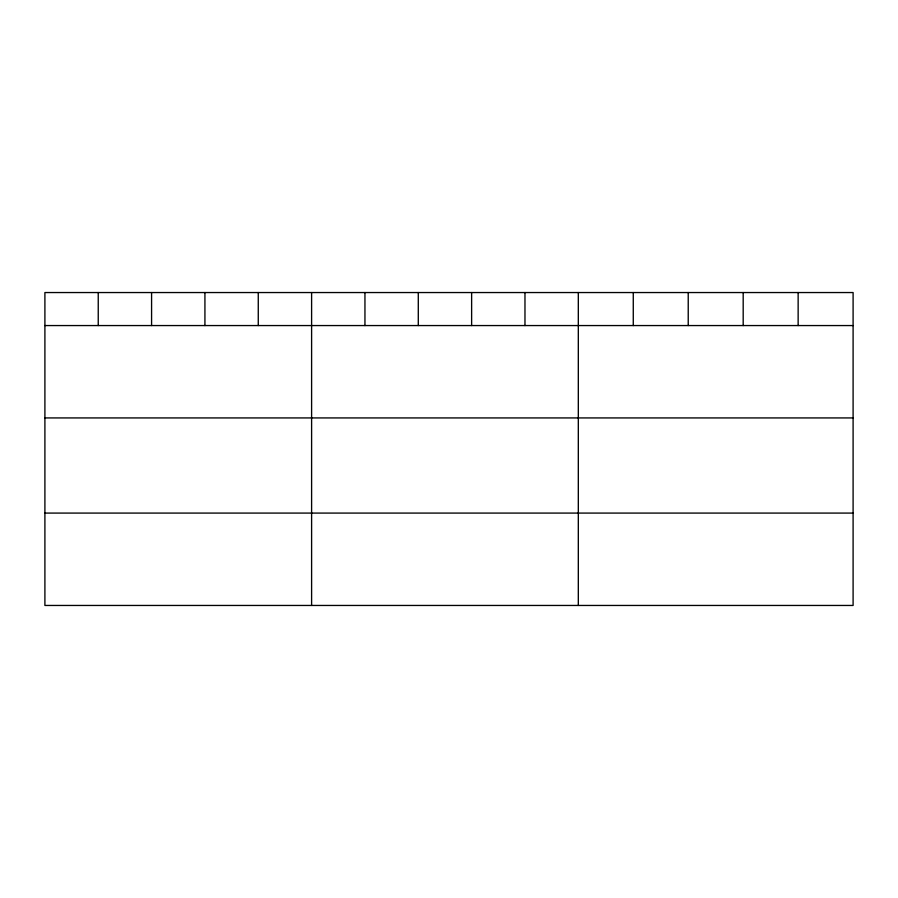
<?xml version="1.0" encoding="UTF-8"?>
<svg xmlns="http://www.w3.org/2000/svg" width="898" height="898" viewBox="0 0 898 898"><rect width="100%" height="100%" fill="white"/><g stroke="black" fill="none" stroke-linecap="round" stroke-linejoin="round"><path stroke-width="1.35" d="M853.1 325.559L853.1 605.454L44.9 605.454L44.9 292.546L853.1 292.546L853.1 325.559L44.9 325.559M44.9 417.929L853.1 417.929M44.9 513.084L853.1 513.084M798.142 292.546L798.142 325.559M743.185 292.546L743.185 325.559M688.227 292.546L688.227 325.559M633.27 292.546L633.27 325.559M578.312 292.546L578.312 605.454M524.971 292.546L524.971 325.559M471.63 292.546L471.63 325.559M418.288 292.546L418.288 325.559M364.947 292.546L364.947 325.559M311.606 292.546L311.606 605.454M258.265 292.546L258.265 325.559M204.924 292.546L204.924 325.559M151.582 292.546L151.582 325.559M98.241 292.546L98.241 325.559"/></g></svg>
